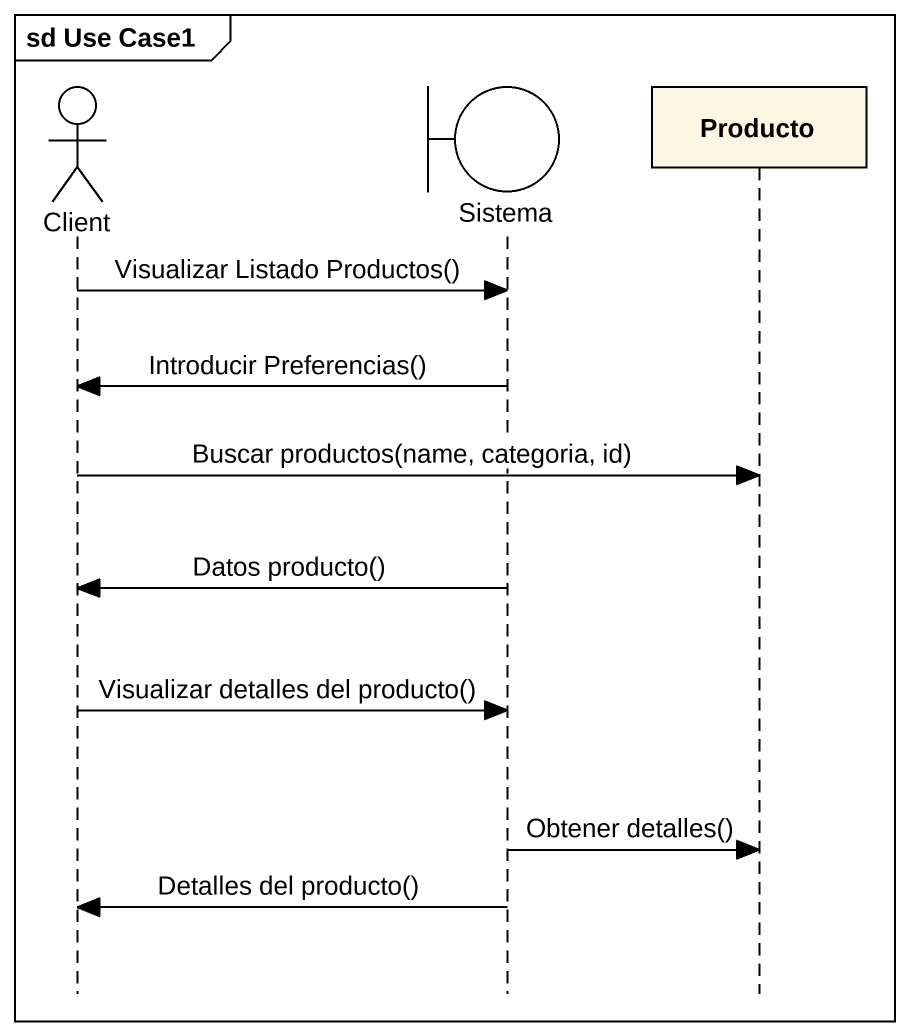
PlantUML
@startuml
mainframe sd Use Case1
hide footbox
actor Client
boundary Sistema
participant Producto

Client -> Sistema : Visualizar Listado Productos()
Sistema -> Client : Introducir Preferencias()
Client -> Producto : Buscar productos(name, categoria, id)
Sistema -> Client : Datos producto()
Client -> Sistema : Visualizar detalles del producto()
Sistema -> Producto : Obtener detalles()
Sistema -> Client : Detalles del producto()
@enduml
